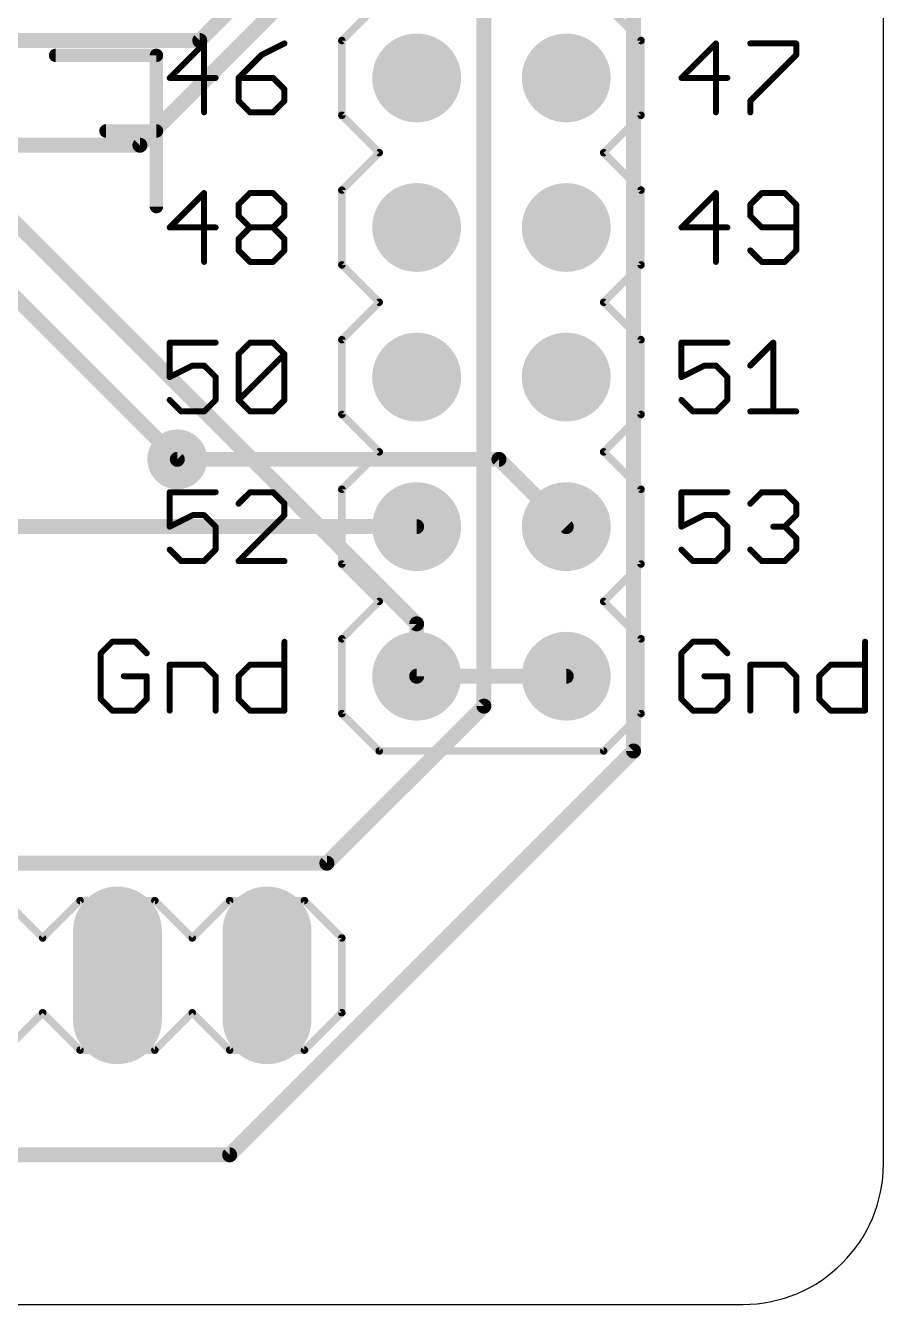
# Model space of a CAD drawing. Extents: x 0 to 99.1, y -1.2 to 60.2.
# Drawn here: x 84.55 to 99.11, y 0 to 21.72 of the extents above; entities that cross this region are included whole.
import ezdxf

# ---------------------------------------------------------------- set-up
doc = ezdxf.new("R2010")
doc.units = 0
for name, color, linetype in [('1', 22, 'CONTINUOUS'), ('16', 175, 'CONTINUOUS'), ('17', 82, 'CONTINUOUS'), ('18', 82, 'CONTINUOUS'), ('20', 7, 'CONTINUOUS'), ('21', 253, 'CONTINUOUS'), ('22', 253, 'CONTINUOUS')]:
    doc.layers.add(name, color=color, linetype=linetype)

# ---------------------------------------------------------------- blocks, each defined once
blk = doc.blocks.new('RECT')
blk.add_solid([(-0.5, -0.5), (0.5, -0.5), (-0.5, 0.5), (0.5, 0.5)])
blk = doc.blocks.new('ROUNDP')
at = {"const_width": 0.5}
blk.add_lwpolyline([(0, -0.25, 1), (0, 0.25, 1), (0, -0.25)], format="xyb", dxfattribs=at)
blk = doc.blocks.new('LONGP100')
at = {"const_width": 1}
blk.add_lwpolyline([(-0.5, 0), (0.5, 0)], dxfattribs=at)
at = {"const_width": 0.5}
for points in [[(-0.5, 0.25, 1), (-0.5, -0.25)], [(0.5, -0.25, 1), (0.5, 0.25)]]:
    blk.add_lwpolyline(points, format="xyb", dxfattribs=at)
blk = doc.blocks.new('ROUNDV')
at = {"const_width": 0.5}
blk.add_lwpolyline([(0, -0.25, 1), (0, 0.25, 1), (0, -0.25)], format="xyb", dxfattribs=at)

msp = doc.modelspace()

# ---------------------------------------------------------------- linework, layer by layer
at = {"layer": '1', "const_width": 0.254}
for points in [[(87.122, 14.351), (74.041, 27.432)], [(94.869, 9.398), (94.869, 27.305)], [(91.186, 11.557), (80.518, 22.225)], [(92.329, 10.16), (92.329, 22.225)], [(91.186, 10.668), (91.186, 11.557)], [(89.662, 7.493), (92.329, 10.16)], [(88.011, 2.54), (94.869, 9.398)], [(41.529, 7.493), (89.662, 7.493)], [(3.937, 2.54), (88.011, 2.54)]]:
    msp.add_lwpolyline(points, dxfattribs=at)
at = {"layer": '1', "const_width": 0.127}
for points in [[(87.0771, 14.3061, 1), (87.1669, 14.3959)], [(91.2495, 11.557, 1), (91.1225, 11.557)], [(91.1411, 11.5121, 1), (91.2309, 11.6019)], [(91.1225, 10.668, 1), (91.2495, 10.668)], [(92.2655, 10.16, 1), (92.3925, 10.16)], [(92.3739, 10.1151, 1), (92.2841, 10.2049)], [(94.8055, 9.398, 1), (94.9325, 9.398)], [(94.9139, 9.3531, 1), (94.8241, 9.4429)], [(89.6171, 7.5379, 1), (89.7069, 7.4481)], [(89.662, 7.4295, 1), (89.662, 7.5565)], [(87.9661, 2.5849, 1), (88.0559, 2.4951)], [(88.011, 2.4765, 1), (88.011, 2.6035)]]:
    msp.add_lwpolyline(points, format="xyb", dxfattribs=at)
at = {"layer": '16', "const_width": 0.254}
for points in [[(87.503, 21.463), (90.551, 24.511)], [(86.487, 19.685), (88.773, 21.971)], [(40.259, 21.463), (87.503, 21.463)], [(68.961, 19.685), (86.487, 19.685)], [(92.583, 14.351), (87.122, 14.351)], [(93.726, 13.208), (92.583, 14.351)], [(91.186, 13.208), (74.168, 13.208)], [(91.186, 10.668), (93.726, 10.668)]]:
    msp.add_lwpolyline(points, dxfattribs=at)
at = {"layer": '16', "const_width": 0.127}
for points in [[(87.4581, 21.5079, 1), (87.5479, 21.4181)], [(87.503, 21.3995, 1), (87.503, 21.5265)], [(86.4421, 19.7299, 1), (86.5319, 19.6401)], [(86.487, 19.6215, 1), (86.487, 19.7485)], [(87.122, 14.4145, 1), (87.122, 14.2875)], [(92.6279, 14.3959, 1), (92.5381, 14.3061)], [(92.583, 14.2875, 1), (92.583, 14.4145)], [(91.186, 13.1445, 1), (91.186, 13.2715)], [(93.6811, 13.1631, 1), (93.7709, 13.2529)], [(91.186, 10.7315, 1), (91.186, 10.6045)], [(93.726, 10.6045, 1), (93.726, 10.7315)]]:
    msp.add_lwpolyline(points, format="xyb", dxfattribs=at)
at = {"layer": '20'}
for p, q in [((99.111, 2.3892), (99.111, 58.0041)), ((2.7737, 0), (96.7218, 0))]:
    msp.add_line(p, q, dxfattribs=at)
msp.add_arc((96.7218, 2.3892), 2.3892, 270, 0, dxfattribs=at)
at = {"layer": '21'}
for points, const_width in [([(89.916, 21.463), (90.551, 22.098)], 0.127), ([(94.996, 21.463), (94.361, 22.098)], 0.127), ([(89.916, 20.193), (89.916, 21.463)], 0.127), ([(94.996, 20.193), (94.996, 21.463)], 0.127), ([(87.5777, 21.4132), (86.993, 20.8285)], 0.1016), ([(87.5777, 20.2438), (87.5777, 21.4132)], 0.1016), ([(88.942, 21.4132), (88.5522, 21.2183)], 0.1016), ([(96.2665, 21.4132), (95.6818, 20.8285)], 0.1016), ([(96.2665, 20.2438), (96.2665, 21.4132)], 0.1016), ([(96.8512, 21.4132), (97.6308, 21.4132)], 0.1016), ([(97.6308, 21.4132), (97.6308, 21.2183)], 0.1016), ([(88.5522, 21.2183), (88.1624, 20.8285)], 0.1016), ([(97.6308, 21.2183), (96.8512, 20.4387)], 0.1016), ([(86.993, 20.8285), (87.7726, 20.8285)], 0.1016), ([(88.1624, 20.8285), (88.1624, 20.4387)], 0.1016), ([(88.7471, 20.8285), (88.1624, 20.8285)], 0.1016), ([(88.942, 20.6336), (88.7471, 20.8285)], 0.1016), ([(95.6818, 20.8285), (96.4614, 20.8285)], 0.1016), ([(88.942, 20.4387), (88.942, 20.6336)], 0.1016), ([(88.1624, 20.4387), (88.3573, 20.2438)], 0.1016), ([(88.7471, 20.2438), (88.942, 20.4387)], 0.1016), ([(96.8512, 20.4387), (96.8512, 20.2438)], 0.1016), ([(88.3573, 20.2438), (88.7471, 20.2438)], 0.1016), ([(89.916, 20.193), (90.551, 19.558)], 0.127), ([(94.361, 19.558), (94.996, 20.193)], 0.127), ([(90.551, 19.558), (89.916, 18.923)], 0.127), ([(94.996, 18.923), (94.361, 19.558)], 0.127), ([(87.5777, 18.8732), (86.993, 18.2885)], 0.1016), ([(87.5777, 17.7038), (87.5777, 18.8732)], 0.1016), ([(88.1624, 18.6783), (88.3573, 18.8732)], 0.1016), ([(88.3573, 18.8732), (88.7471, 18.8732)], 0.1016), ([(88.7471, 18.8732), (88.942, 18.6783)], 0.1016), ([(89.916, 18.923), (89.916, 17.653)], 0.127), ([(94.996, 17.653), (94.996, 18.923)], 0.127), ([(96.2665, 18.8732), (95.6818, 18.2885)], 0.1016), ([(96.2665, 17.7038), (96.2665, 18.8732)], 0.1016), ([(97.0461, 18.8732), (96.8512, 18.6783)], 0.1016), ([(97.4359, 18.8732), (97.0461, 18.8732)], 0.1016), ([(97.6308, 18.6783), (97.4359, 18.8732)], 0.1016), ([(88.1624, 18.4834), (88.1624, 18.6783)], 0.1016), ([(88.942, 18.6783), (88.942, 18.4834)], 0.1016), ([(96.8512, 18.6783), (96.8512, 18.4834)], 0.1016), ([(97.6308, 17.8987), (97.6308, 18.6783)], 0.1016), ([(88.3573, 18.2885), (88.1624, 18.4834)], 0.1016), ([(88.942, 18.4834), (88.7471, 18.2885)], 0.1016), ([(96.8512, 18.4834), (97.0461, 18.2885)], 0.1016), ([(86.993, 18.2885), (87.7726, 18.2885)], 0.1016), ([(88.1624, 18.0936), (88.3573, 18.2885)], 0.1016), ([(88.3573, 18.2885), (88.7471, 18.2885)], 0.1016), ([(88.7471, 18.2885), (88.942, 18.0936)], 0.1016), ([(95.6818, 18.2885), (96.4614, 18.2885)], 0.1016), ([(97.0461, 18.2885), (97.6308, 18.2885)], 0.1016), ([(88.1624, 17.8987), (88.1624, 18.0936)], 0.1016), ([(88.942, 18.0936), (88.942, 17.8987)], 0.1016), ([(88.3573, 17.7038), (88.1624, 17.8987)], 0.1016), ([(88.942, 17.8987), (88.7471, 17.7038)], 0.1016), ([(96.8512, 17.8987), (97.0461, 17.7038)], 0.1016), ([(97.4359, 17.7038), (97.6308, 17.8987)], 0.1016), ([(88.7471, 17.7038), (88.3573, 17.7038)], 0.1016), ([(89.916, 17.653), (90.551, 17.018)], 0.127), ([(94.361, 17.018), (94.996, 17.653)], 0.127), ([(97.0461, 17.7038), (97.4359, 17.7038)], 0.1016), ([(90.551, 17.018), (89.916, 16.383)], 0.127), ([(94.996, 16.383), (94.361, 17.018)], 0.127), ([(87.7726, 16.3332), (86.993, 16.3332)], 0.1016), ([(86.993, 16.3332), (86.993, 15.7485)], 0.1016), ([(88.1624, 16.1383), (88.3573, 16.3332)], 0.1016), ([(88.3573, 16.3332), (88.7471, 16.3332)], 0.1016), ([(88.7471, 16.3332), (88.942, 16.1383)], 0.1016), ([(89.916, 16.383), (89.916, 15.113)], 0.127), ([(94.996, 15.113), (94.996, 16.383)], 0.127), ([(96.4614, 16.3332), (95.6818, 16.3332)], 0.1016), ([(95.6818, 16.3332), (95.6818, 15.7485)], 0.1016), ([(96.8512, 15.9434), (97.241, 16.3332)], 0.1016), ([(97.241, 16.3332), (97.241, 15.1638)], 0.1016), ([(88.1624, 15.3587), (88.1624, 16.1383)], 0.1016), ([(88.1624, 15.3587), (88.942, 16.1383)], 0.1016), ([(88.942, 16.1383), (88.942, 15.3587)], 0.1016), ([(86.993, 15.7485), (87.3828, 15.9434)], 0.1016), ([(87.3828, 15.9434), (87.5777, 15.9434)], 0.1016), ([(87.5777, 15.9434), (87.7726, 15.7485)], 0.1016), ([(95.6818, 15.7485), (96.0716, 15.9434)], 0.1016), ([(96.0716, 15.9434), (96.2665, 15.9434)], 0.1016), ([(96.2665, 15.9434), (96.4614, 15.7485)], 0.1016), ([(87.7726, 15.7485), (87.7726, 15.3587)], 0.1016), ([(96.4614, 15.7485), (96.4614, 15.3587)], 0.1016), ([(87.1879, 15.1638), (86.993, 15.3587)], 0.1016), ([(87.5777, 15.1638), (87.1879, 15.1638)], 0.1016), ([(87.7726, 15.3587), (87.5777, 15.1638)], 0.1016), ([(88.3573, 15.1638), (88.1624, 15.3587)], 0.1016), ([(88.7471, 15.1638), (88.3573, 15.1638)], 0.1016), ([(88.942, 15.3587), (88.7471, 15.1638)], 0.1016), ([(95.8767, 15.1638), (95.6818, 15.3587)], 0.1016), ([(96.2665, 15.1638), (95.8767, 15.1638)], 0.1016), ([(96.4614, 15.3587), (96.2665, 15.1638)], 0.1016), ([(96.8512, 15.1638), (97.6308, 15.1638)], 0.1016), ([(89.916, 15.113), (90.551, 14.478)], 0.127), ([(94.361, 14.478), (94.996, 15.113)], 0.127), ([(90.551, 14.478), (89.916, 13.843)], 0.127), ([(94.996, 13.843), (94.361, 14.478)], 0.127), ([(89.916, 13.843), (89.916, 12.573)], 0.127), ([(94.996, 12.573), (94.996, 13.843)], 0.127), ([(87.7726, 13.7932), (86.993, 13.7932)], 0.1016), ([(86.993, 13.7932), (86.993, 13.2085)], 0.1016), ([(88.3573, 13.7932), (88.1624, 13.5983)], 0.1016), ([(88.7471, 13.7932), (88.3573, 13.7932)], 0.1016), ([(88.942, 13.5983), (88.7471, 13.7932)], 0.1016), ([(96.4614, 13.7932), (95.6818, 13.7932)], 0.1016), ([(95.6818, 13.7932), (95.6818, 13.2085)], 0.1016), ([(96.8512, 13.5983), (97.0461, 13.7932)], 0.1016), ([(97.0461, 13.7932), (97.4359, 13.7932)], 0.1016), ([(97.4359, 13.7932), (97.6308, 13.5983)], 0.1016), ([(88.942, 13.4034), (88.942, 13.5983)], 0.1016), ([(97.6308, 13.5983), (97.6308, 13.4034)], 0.1016), ([(86.993, 13.2085), (87.3828, 13.4034)], 0.1016), ([(87.3828, 13.4034), (87.5777, 13.4034)], 0.1016), ([(87.5777, 13.4034), (87.7726, 13.2085)], 0.1016), ([(87.7726, 13.2085), (87.7726, 12.8187)], 0.1016), ([(88.1624, 12.6238), (88.942, 13.4034)], 0.1016), ([(95.6818, 13.2085), (96.0716, 13.4034)], 0.1016), ([(96.0716, 13.4034), (96.2665, 13.4034)], 0.1016), ([(96.2665, 13.4034), (96.4614, 13.2085)], 0.1016), ([(96.4614, 13.2085), (96.4614, 12.8187)], 0.1016), ([(97.4359, 13.2085), (97.241, 13.2085)], 0.1016), ([(97.6308, 13.4034), (97.4359, 13.2085)], 0.1016), ([(97.4359, 13.2085), (97.6308, 13.0136)], 0.1016), ([(97.6308, 13.0136), (97.6308, 12.8187)], 0.1016), ([(87.1879, 12.6238), (86.993, 12.8187)], 0.1016), ([(87.7726, 12.8187), (87.5777, 12.6238)], 0.1016), ([(95.8767, 12.6238), (95.6818, 12.8187)], 0.1016), ([(96.4614, 12.8187), (96.2665, 12.6238)], 0.1016), ([(97.0461, 12.6238), (96.8512, 12.8187)], 0.1016), ([(97.6308, 12.8187), (97.4359, 12.6238)], 0.1016), ([(87.5777, 12.6238), (87.1879, 12.6238)], 0.1016), ([(88.942, 12.6238), (88.1624, 12.6238)], 0.1016), ([(89.916, 12.573), (90.551, 11.938)], 0.127), ([(94.361, 11.938), (94.996, 12.573)], 0.127), ([(96.2665, 12.6238), (95.8767, 12.6238)], 0.1016), ([(97.4359, 12.6238), (97.0461, 12.6238)], 0.1016), ([(89.916, 11.303), (90.551, 11.938)], 0.127), ([(94.996, 11.303), (94.361, 11.938)], 0.127), ([(86.0185, 11.2532), (85.8236, 11.0583)], 0.1016), ([(86.4083, 11.2532), (86.0185, 11.2532)], 0.1016), ([(86.6032, 11.0583), (86.4083, 11.2532)], 0.1016), ([(88.942, 11.2532), (88.942, 10.0838)], 0.1016), ([(89.916, 10.033), (89.916, 11.303)], 0.127), ([(94.996, 11.303), (94.996, 10.033)], 0.127), ([(95.8767, 11.2532), (95.6818, 11.0583)], 0.1016), ([(96.2665, 11.2532), (95.8767, 11.2532)], 0.1016), ([(96.4614, 11.0583), (96.2665, 11.2532)], 0.1016), ([(98.8002, 11.2532), (98.8002, 10.0838)], 0.1016), ([(85.8236, 11.0583), (85.8236, 10.2787)], 0.1016), ([(95.6818, 11.0583), (95.6818, 10.2787)], 0.1016), ([(86.993, 10.0838), (86.993, 10.8634)], 0.1016), ([(86.993, 10.8634), (87.5777, 10.8634)], 0.1016), ([(87.5777, 10.8634), (87.7726, 10.6685)], 0.1016), ([(88.1624, 10.6685), (88.3573, 10.8634)], 0.1016), ([(88.3573, 10.8634), (88.942, 10.8634)], 0.1016), ([(96.8512, 10.0838), (96.8512, 10.8634)], 0.1016), ([(96.8512, 10.8634), (97.4359, 10.8634)], 0.1016), ([(97.4359, 10.8634), (97.6308, 10.6685)], 0.1016), ([(98.0206, 10.6685), (98.2155, 10.8634)], 0.1016), ([(98.2155, 10.8634), (98.8002, 10.8634)], 0.1016), ([(86.6032, 10.6685), (86.2134, 10.6685)], 0.1016), ([(86.6032, 10.2787), (86.6032, 10.6685)], 0.1016), ([(87.7726, 10.6685), (87.7726, 10.0838)], 0.1016), ([(88.1624, 10.2787), (88.1624, 10.6685)], 0.1016), ([(96.4614, 10.6685), (96.0716, 10.6685)], 0.1016), ([(96.4614, 10.2787), (96.4614, 10.6685)], 0.1016), ([(97.6308, 10.6685), (97.6308, 10.0838)], 0.1016), ([(98.0206, 10.2787), (98.0206, 10.6685)], 0.1016), ([(85.8236, 10.2787), (86.0185, 10.0838)], 0.1016), ([(86.4083, 10.0838), (86.6032, 10.2787)], 0.1016), ([(88.3573, 10.0838), (88.1624, 10.2787)], 0.1016), ([(95.6818, 10.2787), (95.8767, 10.0838)], 0.1016), ([(96.2665, 10.0838), (96.4614, 10.2787)], 0.1016), ([(98.2155, 10.0838), (98.0206, 10.2787)], 0.1016), ([(86.0185, 10.0838), (86.4083, 10.0838)], 0.1016), ([(88.942, 10.0838), (88.3573, 10.0838)], 0.1016), ([(90.551, 9.398), (89.916, 10.033)], 0.127), ([(94.996, 10.033), (94.361, 9.398)], 0.127), ([(95.8767, 10.0838), (96.2665, 10.0838)], 0.1016), ([(98.8002, 10.0838), (98.2155, 10.0838)], 0.1016), ([(94.361, 9.398), (90.551, 9.398)], 0.127), ([(84.201, 6.858), (84.836, 6.223)], 0.127), ([(84.836, 6.223), (85.471, 6.858)], 0.127), ([(85.471, 6.858), (86.741, 6.858)], 0.127), ([(86.741, 6.858), (87.376, 6.223)], 0.127), ([(87.376, 6.223), (88.011, 6.858)], 0.127), ([(88.011, 6.858), (89.281, 6.858)], 0.127), ([(89.281, 6.858), (89.916, 6.223)], 0.127), ([(89.916, 6.223), (89.916, 4.953)], 0.127), ([(84.836, 4.953), (84.201, 4.318)], 0.127), ([(85.471, 4.318), (84.836, 4.953)], 0.127), ([(87.376, 4.953), (86.741, 4.318)], 0.127), ([(88.011, 4.318), (87.376, 4.953)], 0.127), ([(89.916, 4.953), (89.281, 4.318)], 0.127), ([(86.741, 4.318), (85.471, 4.318)], 0.127), ([(89.281, 4.318), (88.011, 4.318)], 0.127)]:
    msp.add_lwpolyline(points, dxfattribs=dict(at, const_width=const_width))
for points, const_width in [([(89.8935, 21.4855, 1), (89.9385, 21.4405)], 0.0635), ([(89.9478, 21.463, 1), (89.8843, 21.463)], 0.0635), ([(95.0278, 21.463, 1), (94.9643, 21.463)], 0.0635), ([(94.9735, 21.4405, 1), (95.0185, 21.4855)], 0.0635), ([(87.6031, 21.4132, 1), (87.5523, 21.4132)], 0.0508), ([(87.5957, 21.3952, 1), (87.5597, 21.4312)], 0.0508), ([(88.9534, 21.3905, 1), (88.9306, 21.4359)], 0.0508), ([(96.2919, 21.4132, 1), (96.2411, 21.4132)], 0.0508), ([(96.2845, 21.3952, 1), (96.2485, 21.4312)], 0.0508), ([(96.8512, 21.4386, 1), (96.8512, 21.3878)], 0.0508), ([(97.6562, 21.4132, 1), (97.6054, 21.4132)], 0.0508), ([(97.6308, 21.3878, 1), (97.6308, 21.4386)], 0.0508), ([(88.5408, 21.241, 1), (88.5636, 21.1956)], 0.0508), ([(88.5702, 21.2003, 1), (88.5342, 21.2363)], 0.0508), ([(97.6054, 21.2183, 1), (97.6562, 21.2183)], 0.0508), ([(97.6488, 21.2003, 1), (97.6128, 21.2363)], 0.0508), ([(86.975, 20.8465, 1), (87.011, 20.8105)], 0.0508), ([(86.993, 20.8539, 1), (86.993, 20.8031)], 0.0508), ([(87.7726, 20.8031, 1), (87.7726, 20.8539)], 0.0508), ([(88.1444, 20.8465, 1), (88.1804, 20.8105)], 0.0508), ([(88.1878, 20.8285, 1), (88.137, 20.8285)], 0.0508), ([(88.1624, 20.8539, 1), (88.1624, 20.8031)], 0.0508), ([(88.7651, 20.8465, 1), (88.7291, 20.8105)], 0.0508), ([(88.7471, 20.8031, 1), (88.7471, 20.8539)], 0.0508), ([(95.6638, 20.8465, 1), (95.6998, 20.8105)], 0.0508), ([(95.6818, 20.8539, 1), (95.6818, 20.8031)], 0.0508), ([(96.4614, 20.8031, 1), (96.4614, 20.8539)], 0.0508), ([(88.9674, 20.6336, 1), (88.9166, 20.6336)], 0.0508), ([(88.924, 20.6156, 1), (88.96, 20.6516)], 0.0508), ([(88.1804, 20.4567, 1), (88.1444, 20.4207)], 0.0508), ([(88.137, 20.4387, 1), (88.1878, 20.4387)], 0.0508), ([(88.9166, 20.4387, 1), (88.9674, 20.4387)], 0.0508), ([(88.96, 20.4207, 1), (88.924, 20.4567)], 0.0508), ([(96.8332, 20.4567, 1), (96.8692, 20.4207)], 0.0508), ([(96.8766, 20.4387, 1), (96.8258, 20.4387)], 0.0508), ([(87.5523, 20.2438, 1), (87.6031, 20.2438)], 0.0508), ([(88.3573, 20.2692, 1), (88.3573, 20.2184)], 0.0508), ([(88.3393, 20.2258, 1), (88.3753, 20.2618)], 0.0508), ([(88.7291, 20.2618, 1), (88.7651, 20.2258)], 0.0508), ([(88.7471, 20.2184, 1), (88.7471, 20.2692)], 0.0508), ([(89.9385, 20.2155, 1), (89.8935, 20.1705)], 0.0635), ([(89.8843, 20.193, 1), (89.9478, 20.193)], 0.0635), ([(94.9643, 20.193, 1), (95.0278, 20.193)], 0.0635), ([(95.0185, 20.1705, 1), (94.9735, 20.2155)], 0.0635), ([(96.2411, 20.2438, 1), (96.2919, 20.2438)], 0.0508), ([(96.8258, 20.2438, 1), (96.8766, 20.2438)], 0.0508), ([(90.5735, 19.5355, 1), (90.5285, 19.5805)], 0.0635), ([(90.5285, 19.5355, 1), (90.5735, 19.5805)], 0.0635), ([(94.3835, 19.5805, 1), (94.3385, 19.5355)], 0.0635), ([(94.3385, 19.5805, 1), (94.3835, 19.5355)], 0.0635), ([(87.6031, 18.8732, 1), (87.5523, 18.8732)], 0.0508), ([(87.5957, 18.8552, 1), (87.5597, 18.8912)], 0.0508), ([(88.3573, 18.8986, 1), (88.3573, 18.8478)], 0.0508), ([(88.3753, 18.8552, 1), (88.3393, 18.8912)], 0.0508), ([(88.7651, 18.8912, 1), (88.7291, 18.8552)], 0.0508), ([(88.7471, 18.8478, 1), (88.7471, 18.8986)], 0.0508), ([(89.8935, 18.9455, 1), (89.9385, 18.9005)], 0.0635), ([(89.9478, 18.923, 1), (89.8843, 18.923)], 0.0635), ([(95.0278, 18.923, 1), (94.9643, 18.923)], 0.0635), ([(94.9735, 18.9005, 1), (95.0185, 18.9455)], 0.0635), ([(96.2919, 18.8732, 1), (96.2411, 18.8732)], 0.0508), ([(96.2845, 18.8552, 1), (96.2485, 18.8912)], 0.0508), ([(97.0461, 18.8986, 1), (97.0461, 18.8478)], 0.0508), ([(97.0641, 18.8552, 1), (97.0281, 18.8912)], 0.0508), ([(97.4539, 18.8912, 1), (97.4179, 18.8552)], 0.0508), ([(97.4359, 18.8478, 1), (97.4359, 18.8986)], 0.0508), ([(88.1444, 18.6963, 1), (88.1804, 18.6603)], 0.0508), ([(88.1878, 18.6783, 1), (88.137, 18.6783)], 0.0508), ([(88.9674, 18.6783, 1), (88.9166, 18.6783)], 0.0508), ([(88.924, 18.6603, 1), (88.96, 18.6963)], 0.0508), ([(96.8332, 18.6963, 1), (96.8692, 18.6603)], 0.0508), ([(96.8766, 18.6783, 1), (96.8258, 18.6783)], 0.0508), ([(97.6562, 18.6783, 1), (97.6054, 18.6783)], 0.0508), ([(97.6128, 18.6603, 1), (97.6488, 18.6963)], 0.0508), ([(88.1804, 18.5014, 1), (88.1444, 18.4654)], 0.0508), ([(88.137, 18.4834, 1), (88.1878, 18.4834)], 0.0508), ([(88.9166, 18.4834, 1), (88.9674, 18.4834)], 0.0508), ([(88.96, 18.4654, 1), (88.924, 18.5014)], 0.0508), ([(96.8692, 18.5014, 1), (96.8332, 18.4654)], 0.0508), ([(96.8258, 18.4834, 1), (96.8766, 18.4834)], 0.0508), ([(86.975, 18.3065, 1), (87.011, 18.2705)], 0.0508), ([(86.993, 18.3139, 1), (86.993, 18.2631)], 0.0508), ([(87.7726, 18.2631, 1), (87.7726, 18.3139)], 0.0508), ([(88.3573, 18.3139, 1), (88.3573, 18.2631)], 0.0508), ([(88.3753, 18.2705, 1), (88.3393, 18.3065)], 0.0508), ([(88.3393, 18.2705, 1), (88.3753, 18.3065)], 0.0508), ([(88.7651, 18.3065, 1), (88.7291, 18.2705)], 0.0508), ([(88.7291, 18.3065, 1), (88.7651, 18.2705)], 0.0508), ([(88.7471, 18.2631, 1), (88.7471, 18.3139)], 0.0508), ([(95.6638, 18.3065, 1), (95.6998, 18.2705)], 0.0508), ([(95.6818, 18.3139, 1), (95.6818, 18.2631)], 0.0508), ([(96.4614, 18.2631, 1), (96.4614, 18.3139)], 0.0508), ([(97.0461, 18.3139, 1), (97.0461, 18.2631)], 0.0508), ([(97.0281, 18.2705, 1), (97.0641, 18.3065)], 0.0508), ([(97.6308, 18.2631, 1), (97.6308, 18.3139)], 0.0508), ([(88.1444, 18.1116, 1), (88.1804, 18.0756)], 0.0508), ([(88.1878, 18.0936, 1), (88.137, 18.0936)], 0.0508), ([(88.9674, 18.0936, 1), (88.9166, 18.0936)], 0.0508), ([(88.924, 18.0756, 1), (88.96, 18.1116)], 0.0508), ([(88.1804, 17.9167, 1), (88.1444, 17.8807)], 0.0508), ([(88.137, 17.8987, 1), (88.1878, 17.8987)], 0.0508), ([(88.9166, 17.8987, 1), (88.9674, 17.8987)], 0.0508), ([(88.96, 17.8807, 1), (88.924, 17.9167)], 0.0508), ([(96.8692, 17.9167, 1), (96.8332, 17.8807)], 0.0508), ([(97.6054, 17.8987, 1), (97.6562, 17.8987)], 0.0508), ([(97.6488, 17.8807, 1), (97.6128, 17.9167)], 0.0508), ([(87.5523, 17.7038, 1), (87.6031, 17.7038)], 0.0508), ([(88.3573, 17.7292, 1), (88.3573, 17.6784)], 0.0508), ([(88.3393, 17.6858, 1), (88.3753, 17.7218)], 0.0508), ([(88.7291, 17.7218, 1), (88.7651, 17.6858)], 0.0508), ([(88.7471, 17.6784, 1), (88.7471, 17.7292)], 0.0508), ([(89.9385, 17.6755, 1), (89.8935, 17.6305)], 0.0635), ([(89.8843, 17.653, 1), (89.9478, 17.653)], 0.0635), ([(94.9643, 17.653, 1), (95.0278, 17.653)], 0.0635), ([(95.0185, 17.6305, 1), (94.9735, 17.6755)], 0.0635), ([(96.2411, 17.7038, 1), (96.2919, 17.7038)], 0.0508), ([(97.0461, 17.7292, 1), (97.0461, 17.6784)], 0.0508), ([(97.0281, 17.6858, 1), (97.0641, 17.7218)], 0.0508), ([(97.4179, 17.7218, 1), (97.4539, 17.6858)], 0.0508), ([(97.4359, 17.6784, 1), (97.4359, 17.7292)], 0.0508), ([(90.5735, 16.9955, 1), (90.5285, 17.0405)], 0.0635), ([(90.5285, 16.9955, 1), (90.5735, 17.0405)], 0.0635), ([(94.3835, 17.0405, 1), (94.3385, 16.9955)], 0.0635), ([(94.3385, 17.0405, 1), (94.3835, 16.9955)], 0.0635), ([(86.993, 16.3586, 1), (86.993, 16.3078)], 0.0508), ([(87.0184, 16.3332, 1), (86.9676, 16.3332)], 0.0508), ([(87.7726, 16.3078, 1), (87.7726, 16.3586)], 0.0508), ([(88.3573, 16.3586, 1), (88.3573, 16.3078)], 0.0508), ([(88.3753, 16.3152, 1), (88.3393, 16.3512)], 0.0508), ([(88.7651, 16.3512, 1), (88.7291, 16.3152)], 0.0508), ([(88.7471, 16.3078, 1), (88.7471, 16.3586)], 0.0508), ([(89.8935, 16.4055, 1), (89.9385, 16.3605)], 0.0635), ([(89.9478, 16.383, 1), (89.8843, 16.383)], 0.0635), ([(95.0278, 16.383, 1), (94.9643, 16.383)], 0.0635), ([(94.9735, 16.3605, 1), (95.0185, 16.4055)], 0.0635), ([(95.6818, 16.3586, 1), (95.6818, 16.3078)], 0.0508), ([(95.7072, 16.3332, 1), (95.6564, 16.3332)], 0.0508), ([(96.4614, 16.3078, 1), (96.4614, 16.3586)], 0.0508), ([(97.2664, 16.3332, 1), (97.2156, 16.3332)], 0.0508), ([(97.259, 16.3152, 1), (97.223, 16.3512)], 0.0508), ([(88.1444, 16.1563, 1), (88.1804, 16.1203)], 0.0508), ([(88.1878, 16.1383, 1), (88.137, 16.1383)], 0.0508), ([(88.9674, 16.1383, 1), (88.9166, 16.1383)], 0.0508), ([(88.96, 16.1203, 1), (88.924, 16.1563)], 0.0508), ([(88.924, 16.1203, 1), (88.96, 16.1563)], 0.0508), ([(87.3828, 15.9688, 1), (87.3828, 15.918)], 0.0508), ([(87.3942, 15.9207, 1), (87.3714, 15.9661)], 0.0508), ([(87.5957, 15.9614, 1), (87.5597, 15.9254)], 0.0508), ([(87.5777, 15.918, 1), (87.5777, 15.9688)], 0.0508), ([(96.0716, 15.9688, 1), (96.0716, 15.918)], 0.0508), ([(96.083, 15.9207, 1), (96.0602, 15.9661)], 0.0508), ([(96.2845, 15.9614, 1), (96.2485, 15.9254)], 0.0508), ([(96.2665, 15.918, 1), (96.2665, 15.9688)], 0.0508), ([(96.8332, 15.9614, 1), (96.8692, 15.9254)], 0.0508), ([(86.9816, 15.7712, 1), (87.0044, 15.7258)], 0.0508), ([(86.9676, 15.7485, 1), (87.0184, 15.7485)], 0.0508), ([(87.798, 15.7485, 1), (87.7472, 15.7485)], 0.0508), ([(87.7546, 15.7305, 1), (87.7906, 15.7665)], 0.0508), ([(95.6704, 15.7712, 1), (95.6932, 15.7258)], 0.0508), ([(95.6564, 15.7485, 1), (95.7072, 15.7485)], 0.0508), ([(96.4868, 15.7485, 1), (96.436, 15.7485)], 0.0508), ([(96.4434, 15.7305, 1), (96.4794, 15.7665)], 0.0508), ([(87.011, 15.3767, 1), (86.975, 15.3407)], 0.0508), ([(87.1879, 15.1892, 1), (87.1879, 15.1384)], 0.0508), ([(87.1699, 15.1458, 1), (87.2059, 15.1818)], 0.0508), ([(87.5597, 15.1818, 1), (87.5957, 15.1458)], 0.0508), ([(87.5777, 15.1384, 1), (87.5777, 15.1892)], 0.0508), ([(87.7472, 15.3587, 1), (87.798, 15.3587)], 0.0508), ([(87.7906, 15.3407, 1), (87.7546, 15.3767)], 0.0508), ([(88.1804, 15.3767, 1), (88.1444, 15.3407)], 0.0508), ([(88.1444, 15.3767, 1), (88.1804, 15.3407)], 0.0508), ([(88.137, 15.3587, 1), (88.1878, 15.3587)], 0.0508), ([(88.3573, 15.1892, 1), (88.3573, 15.1384)], 0.0508), ([(88.3393, 15.1458, 1), (88.3753, 15.1818)], 0.0508), ([(88.7291, 15.1818, 1), (88.7651, 15.1458)], 0.0508), ([(88.7471, 15.1384, 1), (88.7471, 15.1892)], 0.0508), ([(88.9166, 15.3587, 1), (88.9674, 15.3587)], 0.0508), ([(88.96, 15.3407, 1), (88.924, 15.3767)], 0.0508), ([(95.6998, 15.3767, 1), (95.6638, 15.3407)], 0.0508), ([(95.8767, 15.1892, 1), (95.8767, 15.1384)], 0.0508), ([(95.8587, 15.1458, 1), (95.8947, 15.1818)], 0.0508), ([(96.2485, 15.1818, 1), (96.2845, 15.1458)], 0.0508), ([(96.2665, 15.1384, 1), (96.2665, 15.1892)], 0.0508), ([(96.436, 15.3587, 1), (96.4868, 15.3587)], 0.0508), ([(96.4794, 15.3407, 1), (96.4434, 15.3767)], 0.0508), ([(96.8512, 15.1892, 1), (96.8512, 15.1384)], 0.0508), ([(97.6308, 15.1384, 1), (97.6308, 15.1892)], 0.0508), ([(89.9385, 15.1355, 1), (89.8935, 15.0905)], 0.0635), ([(89.8843, 15.113, 1), (89.9478, 15.113)], 0.0635), ([(94.9643, 15.113, 1), (95.0278, 15.113)], 0.0635), ([(95.0185, 15.0905, 1), (94.9735, 15.1355)], 0.0635), ([(97.2156, 15.1638, 1), (97.2664, 15.1638)], 0.0508), ([(90.5735, 14.4555, 1), (90.5285, 14.5005)], 0.0635), ([(90.5285, 14.4555, 1), (90.5735, 14.5005)], 0.0635), ([(94.3835, 14.5005, 1), (94.3385, 14.4555)], 0.0635), ([(94.3385, 14.5005, 1), (94.3835, 14.4555)], 0.0635), ([(89.9478, 13.843, 1), (89.8843, 13.843)], 0.0635), ([(95.0278, 13.843, 1), (94.9643, 13.843)], 0.0635), ([(86.993, 13.8186, 1), (86.993, 13.7678)], 0.0508), ([(87.0184, 13.7932, 1), (86.9676, 13.7932)], 0.0508), ([(87.7726, 13.7678, 1), (87.7726, 13.8186)], 0.0508), ([(88.3573, 13.8186, 1), (88.3573, 13.7678)], 0.0508), ([(88.3753, 13.7752, 1), (88.3393, 13.8112)], 0.0508), ([(88.7651, 13.8112, 1), (88.7291, 13.7752)], 0.0508), ([(88.7471, 13.7678, 1), (88.7471, 13.8186)], 0.0508), ([(89.8935, 13.8655, 1), (89.9385, 13.8205)], 0.0635), ([(94.9735, 13.8205, 1), (95.0185, 13.8655)], 0.0635), ([(95.6818, 13.8186, 1), (95.6818, 13.7678)], 0.0508), ([(95.7072, 13.7932, 1), (95.6564, 13.7932)], 0.0508), ([(96.4614, 13.7678, 1), (96.4614, 13.8186)], 0.0508), ([(97.0461, 13.8186, 1), (97.0461, 13.7678)], 0.0508), ([(97.0641, 13.7752, 1), (97.0281, 13.8112)], 0.0508), ([(97.4539, 13.8112, 1), (97.4179, 13.7752)], 0.0508), ([(97.4359, 13.7678, 1), (97.4359, 13.8186)], 0.0508), ([(88.1444, 13.6163, 1), (88.1804, 13.5803)], 0.0508), ([(88.9674, 13.5983, 1), (88.9166, 13.5983)], 0.0508), ([(88.924, 13.5803, 1), (88.96, 13.6163)], 0.0508), ([(96.8332, 13.6163, 1), (96.8692, 13.5803)], 0.0508), ([(97.6562, 13.5983, 1), (97.6054, 13.5983)], 0.0508), ([(97.6128, 13.5803, 1), (97.6488, 13.6163)], 0.0508), ([(86.9816, 13.2312, 1), (87.0044, 13.1858)], 0.0508), ([(87.3828, 13.4288, 1), (87.3828, 13.378)], 0.0508), ([(87.3942, 13.3807, 1), (87.3714, 13.4261)], 0.0508), ([(87.5957, 13.4214, 1), (87.5597, 13.3854)], 0.0508), ([(87.5777, 13.378, 1), (87.5777, 13.4288)], 0.0508), ([(87.798, 13.2085, 1), (87.7472, 13.2085)], 0.0508), ([(87.7546, 13.1905, 1), (87.7906, 13.2265)], 0.0508), ([(88.9166, 13.4034, 1), (88.9674, 13.4034)], 0.0508), ([(88.96, 13.3854, 1), (88.924, 13.4214)], 0.0508), ([(95.6704, 13.2312, 1), (95.6932, 13.1858)], 0.0508), ([(96.0716, 13.4288, 1), (96.0716, 13.378)], 0.0508), ([(96.083, 13.3807, 1), (96.0602, 13.4261)], 0.0508), ([(96.2845, 13.4214, 1), (96.2485, 13.3854)], 0.0508), ([(96.2665, 13.378, 1), (96.2665, 13.4288)], 0.0508), ([(96.4868, 13.2085, 1), (96.436, 13.2085)], 0.0508), ([(96.4434, 13.1905, 1), (96.4794, 13.2265)], 0.0508), ([(97.241, 13.2339, 1), (97.241, 13.1831)], 0.0508), ([(97.4539, 13.2265, 1), (97.4179, 13.1905)], 0.0508), ([(97.4179, 13.2265, 1), (97.4539, 13.1905)], 0.0508), ([(97.4359, 13.1831, 1), (97.4359, 13.2339)], 0.0508), ([(97.6054, 13.4034, 1), (97.6562, 13.4034)], 0.0508), ([(97.6488, 13.3854, 1), (97.6128, 13.4214)], 0.0508), ([(86.9676, 13.2085, 1), (87.0184, 13.2085)], 0.0508), ([(95.6564, 13.2085, 1), (95.7072, 13.2085)], 0.0508), ([(97.6562, 13.0136, 1), (97.6054, 13.0136)], 0.0508), ([(97.6128, 12.9956, 1), (97.6488, 13.0316)], 0.0508), ([(87.011, 12.8367, 1), (86.975, 12.8007)], 0.0508), ([(87.7472, 12.8187, 1), (87.798, 12.8187)], 0.0508), ([(87.7906, 12.8007, 1), (87.7546, 12.8367)], 0.0508), ([(95.6998, 12.8367, 1), (95.6638, 12.8007)], 0.0508), ([(96.436, 12.8187, 1), (96.4868, 12.8187)], 0.0508), ([(96.4794, 12.8007, 1), (96.4434, 12.8367)], 0.0508), ([(96.8692, 12.8367, 1), (96.8332, 12.8007)], 0.0508), ([(97.6054, 12.8187, 1), (97.6562, 12.8187)], 0.0508), ([(97.6488, 12.8007, 1), (97.6128, 12.8367)], 0.0508), ([(87.1879, 12.6492, 1), (87.1879, 12.5984)], 0.0508), ([(87.1699, 12.6058, 1), (87.2059, 12.6418)], 0.0508), ([(87.5597, 12.6418, 1), (87.5957, 12.6058)], 0.0508), ([(87.5777, 12.5984, 1), (87.5777, 12.6492)], 0.0508), ([(88.1444, 12.6418, 1), (88.1804, 12.6058)], 0.0508), ([(88.1624, 12.6492, 1), (88.1624, 12.5984)], 0.0508), ([(88.942, 12.5984, 1), (88.942, 12.6492)], 0.0508), ([(89.9385, 12.5955, 1), (89.8935, 12.5505)], 0.0635), ([(89.8843, 12.573, 1), (89.9478, 12.573)], 0.0635), ([(94.9643, 12.573, 1), (95.0278, 12.573)], 0.0635), ([(95.0185, 12.5505, 1), (94.9735, 12.5955)], 0.0635), ([(95.8767, 12.6492, 1), (95.8767, 12.5984)], 0.0508), ([(95.8587, 12.6058, 1), (95.8947, 12.6418)], 0.0508), ([(96.2485, 12.6418, 1), (96.2845, 12.6058)], 0.0508), ([(96.2665, 12.5984, 1), (96.2665, 12.6492)], 0.0508), ([(97.0461, 12.6492, 1), (97.0461, 12.5984)], 0.0508), ([(97.0281, 12.6058, 1), (97.0641, 12.6418)], 0.0508), ([(97.4179, 12.6418, 1), (97.4539, 12.6058)], 0.0508), ([(97.4359, 12.5984, 1), (97.4359, 12.6492)], 0.0508), ([(90.5735, 11.9155, 1), (90.5285, 11.9605)], 0.0635), ([(90.5285, 11.9155, 1), (90.5735, 11.9605)], 0.0635), ([(94.3835, 11.9605, 1), (94.3385, 11.9155)], 0.0635), ([(94.3385, 11.9605, 1), (94.3835, 11.9155)], 0.0635), ([(86.0185, 11.2786, 1), (86.0185, 11.2278)], 0.0508), ([(86.0365, 11.2352, 1), (86.0005, 11.2712)], 0.0508), ([(86.4263, 11.2712, 1), (86.3903, 11.2352)], 0.0508), ([(86.4083, 11.2278, 1), (86.4083, 11.2786)], 0.0508), ([(88.9674, 11.2532, 1), (88.9166, 11.2532)], 0.0508), ([(89.8935, 11.3255, 1), (89.9385, 11.2805)], 0.0635), ([(89.9478, 11.303, 1), (89.8843, 11.303)], 0.0635), ([(95.0278, 11.303, 1), (94.9643, 11.303)], 0.0635), ([(94.9735, 11.2805, 1), (95.0185, 11.3255)], 0.0635), ([(95.8767, 11.2786, 1), (95.8767, 11.2278)], 0.0508), ([(95.8947, 11.2352, 1), (95.8587, 11.2712)], 0.0508), ([(96.2845, 11.2712, 1), (96.2485, 11.2352)], 0.0508), ([(96.2665, 11.2278, 1), (96.2665, 11.2786)], 0.0508), ([(98.8256, 11.2532, 1), (98.7748, 11.2532)], 0.0508), ([(85.8056, 11.0763, 1), (85.8416, 11.0403)], 0.0508), ([(85.849, 11.0583, 1), (85.7982, 11.0583)], 0.0508), ([(86.5852, 11.0403, 1), (86.6212, 11.0763)], 0.0508), ([(95.6638, 11.0763, 1), (95.6998, 11.0403)], 0.0508), ([(95.7072, 11.0583, 1), (95.6564, 11.0583)], 0.0508), ([(96.4434, 11.0403, 1), (96.4794, 11.0763)], 0.0508), ([(87.0184, 10.8634, 1), (86.9676, 10.8634)], 0.0508), ([(86.993, 10.8888, 1), (86.993, 10.838)], 0.0508), ([(87.5957, 10.8814, 1), (87.5597, 10.8454)], 0.0508), ([(87.5777, 10.838, 1), (87.5777, 10.8888)], 0.0508), ([(88.3573, 10.8888, 1), (88.3573, 10.838)], 0.0508), ([(88.3753, 10.8454, 1), (88.3393, 10.8814)], 0.0508), ([(88.942, 10.838, 1), (88.942, 10.8888)], 0.0508), ([(96.8766, 10.8634, 1), (96.8258, 10.8634)], 0.0508), ([(96.8512, 10.8888, 1), (96.8512, 10.838)], 0.0508), ([(97.4539, 10.8814, 1), (97.4179, 10.8454)], 0.0508), ([(97.4359, 10.838, 1), (97.4359, 10.8888)], 0.0508), ([(98.2155, 10.8888, 1), (98.2155, 10.838)], 0.0508), ([(98.2335, 10.8454, 1), (98.1975, 10.8814)], 0.0508), ([(98.8002, 10.838, 1), (98.8002, 10.8888)], 0.0508), ([(86.2134, 10.6939, 1), (86.2134, 10.6431)], 0.0508), ([(86.6286, 10.6685, 1), (86.5778, 10.6685)], 0.0508), ([(86.6032, 10.6431, 1), (86.6032, 10.6939)], 0.0508), ([(87.798, 10.6685, 1), (87.7472, 10.6685)], 0.0508), ([(87.7546, 10.6505, 1), (87.7906, 10.6865)], 0.0508), ([(88.1444, 10.6865, 1), (88.1804, 10.6505)], 0.0508), ([(88.1878, 10.6685, 1), (88.137, 10.6685)], 0.0508), ([(96.0716, 10.6939, 1), (96.0716, 10.6431)], 0.0508), ([(96.4868, 10.6685, 1), (96.436, 10.6685)], 0.0508), ([(96.4614, 10.6431, 1), (96.4614, 10.6939)], 0.0508), ([(97.6562, 10.6685, 1), (97.6054, 10.6685)], 0.0508), ([(97.6128, 10.6505, 1), (97.6488, 10.6865)], 0.0508), ([(98.0026, 10.6865, 1), (98.0386, 10.6505)], 0.0508), ([(98.046, 10.6685, 1), (97.9952, 10.6685)], 0.0508), ([(85.8416, 10.2967, 1), (85.8056, 10.2607)], 0.0508), ([(85.7982, 10.2787, 1), (85.849, 10.2787)], 0.0508), ([(86.5778, 10.2787, 1), (86.6286, 10.2787)], 0.0508), ([(86.6212, 10.2607, 1), (86.5852, 10.2967)], 0.0508), ([(88.1804, 10.2967, 1), (88.1444, 10.2607)], 0.0508), ([(88.137, 10.2787, 1), (88.1878, 10.2787)], 0.0508), ([(95.6998, 10.2967, 1), (95.6638, 10.2607)], 0.0508), ([(95.6564, 10.2787, 1), (95.7072, 10.2787)], 0.0508), ([(96.436, 10.2787, 1), (96.4868, 10.2787)], 0.0508), ([(96.4794, 10.2607, 1), (96.4434, 10.2967)], 0.0508), ([(98.0386, 10.2967, 1), (98.0026, 10.2607)], 0.0508), ([(97.9952, 10.2787, 1), (98.046, 10.2787)], 0.0508), ([(86.0185, 10.1092, 1), (86.0185, 10.0584)], 0.0508), ([(86.0005, 10.0658, 1), (86.0365, 10.1018)], 0.0508), ([(86.3903, 10.1018, 1), (86.4263, 10.0658)], 0.0508), ([(86.4083, 10.0584, 1), (86.4083, 10.1092)], 0.0508), ([(86.9676, 10.0838, 1), (87.0184, 10.0838)], 0.0508), ([(87.7472, 10.0838, 1), (87.798, 10.0838)], 0.0508), ([(88.3573, 10.1092, 1), (88.3573, 10.0584)], 0.0508), ([(88.3393, 10.0658, 1), (88.3753, 10.1018)], 0.0508), ([(88.9166, 10.0838, 1), (88.9674, 10.0838)], 0.0508), ([(88.942, 10.0584, 1), (88.942, 10.1092)], 0.0508), ([(89.9385, 10.0555, 1), (89.8935, 10.0105)], 0.0635), ([(89.8843, 10.033, 1), (89.9478, 10.033)], 0.0635), ([(94.9643, 10.033, 1), (95.0278, 10.033)], 0.0635), ([(95.0185, 10.0105, 1), (94.9735, 10.0555)], 0.0635), ([(95.8767, 10.1092, 1), (95.8767, 10.0584)], 0.0508), ([(95.8587, 10.0658, 1), (95.8947, 10.1018)], 0.0508), ([(96.2485, 10.1018, 1), (96.2845, 10.0658)], 0.0508), ([(96.2665, 10.0584, 1), (96.2665, 10.1092)], 0.0508), ([(96.8258, 10.0838, 1), (96.8766, 10.0838)], 0.0508), ([(97.6054, 10.0838, 1), (97.6562, 10.0838)], 0.0508), ([(98.2155, 10.1092, 1), (98.2155, 10.0584)], 0.0508), ([(98.1975, 10.0658, 1), (98.2335, 10.1018)], 0.0508), ([(98.7748, 10.0838, 1), (98.8256, 10.0838)], 0.0508), ([(98.8002, 10.0584, 1), (98.8002, 10.1092)], 0.0508), ([(90.551, 9.4298, 1), (90.551, 9.3662)], 0.0635), ([(90.5285, 9.3755, 1), (90.5735, 9.4205)], 0.0635), ([(94.3385, 9.4205, 1), (94.3835, 9.3755)], 0.0635), ([(94.361, 9.3662, 1), (94.361, 9.4298)], 0.0635), ([(85.471, 6.8898, 1), (85.471, 6.8263)], 0.0635), ([(85.4935, 6.8355, 1), (85.4485, 6.8805)], 0.0635), ([(86.7635, 6.8805, 1), (86.7185, 6.8355)], 0.0635), ([(86.741, 6.8263, 1), (86.741, 6.8898)], 0.0635), ([(88.011, 6.8898, 1), (88.011, 6.8263)], 0.0635), ([(88.0335, 6.8355, 1), (87.9885, 6.8805)], 0.0635), ([(89.3035, 6.8805, 1), (89.2585, 6.8355)], 0.0635), ([(89.281, 6.8263, 1), (89.281, 6.8898)], 0.0635), ([(84.8135, 6.2455, 1), (84.8585, 6.2005)], 0.0635), ([(84.8135, 6.2005, 1), (84.8585, 6.2455)], 0.0635), ([(87.3535, 6.2455, 1), (87.3985, 6.2005)], 0.0635), ([(87.3535, 6.2005, 1), (87.3985, 6.2455)], 0.0635), ([(89.9478, 6.223, 1), (89.8843, 6.223)], 0.0635), ([(89.8935, 6.2005, 1), (89.9385, 6.2455)], 0.0635), ([(84.8585, 4.9755, 1), (84.8135, 4.9305)], 0.0635), ([(84.8585, 4.9305, 1), (84.8135, 4.9755)], 0.0635), ([(87.3985, 4.9755, 1), (87.3535, 4.9305)], 0.0635), ([(87.3985, 4.9305, 1), (87.3535, 4.9755)], 0.0635), ([(89.9385, 4.9305, 1), (89.8935, 4.9755)], 0.0635), ([(89.8843, 4.953, 1), (89.9478, 4.953)], 0.0635), ([(85.471, 4.3498, 1), (85.471, 4.2863)], 0.0635), ([(85.4485, 4.2955, 1), (85.4935, 4.3405)], 0.0635), ([(86.7185, 4.3405, 1), (86.7635, 4.2955)], 0.0635), ([(86.741, 4.2863, 1), (86.741, 4.3498)], 0.0635), ([(88.011, 4.3498, 1), (88.011, 4.2863)], 0.0635), ([(87.9885, 4.2955, 1), (88.0335, 4.3405)], 0.0635), ([(89.2585, 4.3405, 1), (89.3035, 4.2955)], 0.0635), ([(89.281, 4.2863, 1), (89.281, 4.3498)], 0.0635)]:
    msp.add_lwpolyline(points, format="xyb", dxfattribs=dict(at, const_width=const_width))
at = {"layer": '22', "const_width": 0.2286}
for points in [[(86.7677, 21.2112), (85.056, 21.2112)], [(86.7677, 18.6436), (86.7677, 21.2112)], [(86.7677, 19.9274), (85.9119, 19.9274)]]:
    msp.add_lwpolyline(points, dxfattribs=at)
at = {"layer": '22', "const_width": 0.1143}
for points in [[(85.056, 21.2683, 1), (85.056, 21.154)], [(86.8249, 21.2112, 1), (86.7106, 21.2112)], [(86.7677, 21.154, 1), (86.7677, 21.2683)], [(85.9119, 19.9845, 1), (85.9119, 19.8702)], [(86.7677, 19.8702, 1), (86.7677, 19.9845)], [(86.7106, 18.6436, 1), (86.8249, 18.6436)]]:
    msp.add_lwpolyline(points, format="xyb", dxfattribs=at)

# ---------------------------------------------------------------- block references
at = {"layer": '17', "xscale": 1.508, "yscale": 1.508}
for p in [(91.186, 20.828), (91.186, 20.828), (93.726, 20.828), (93.726, 20.828), (91.186, 18.288), (91.186, 18.288), (93.726, 18.288), (93.726, 18.288), (91.186, 15.748), (91.186, 15.748), (93.726, 15.748), (93.726, 15.748), (91.186, 13.208), (91.186, 13.208), (93.726, 13.208), (93.726, 13.208), (91.186, 10.668), (91.186, 10.668), (93.726, 10.668), (93.726, 10.668)]:
    msp.add_blockref('ROUNDP', p, dxfattribs=at)
at = {"layer": '17', "xscale": 1.508, "yscale": 1.508, "rotation": 90}
for p in [(86.106, 5.588), (86.106, 5.588), (88.646, 5.588), (88.646, 5.588)]:
    msp.add_blockref('LONGP100', p, dxfattribs=at)
at = {"layer": '18', "xscale": 1.016, "yscale": 1.016}
msp.add_blockref('ROUNDV', (87.122, 14.351), dxfattribs=at)
msp.add_blockref('ROUNDV', (87.122, 14.351), dxfattribs=at)
at = {"layer": '21', "xscale": 0.508, "yscale": 0.508}
for p in [(91.186, 20.828), (93.726, 20.828), (91.186, 18.288), (93.726, 18.288), (91.186, 15.748), (93.726, 15.748), (91.186, 13.208), (93.726, 13.208), (91.186, 10.668), (93.726, 10.668), (86.106, 5.588), (88.646, 5.588)]:
    msp.add_blockref('RECT', p, dxfattribs=at)

doc.saveas('drawing.dxf')
